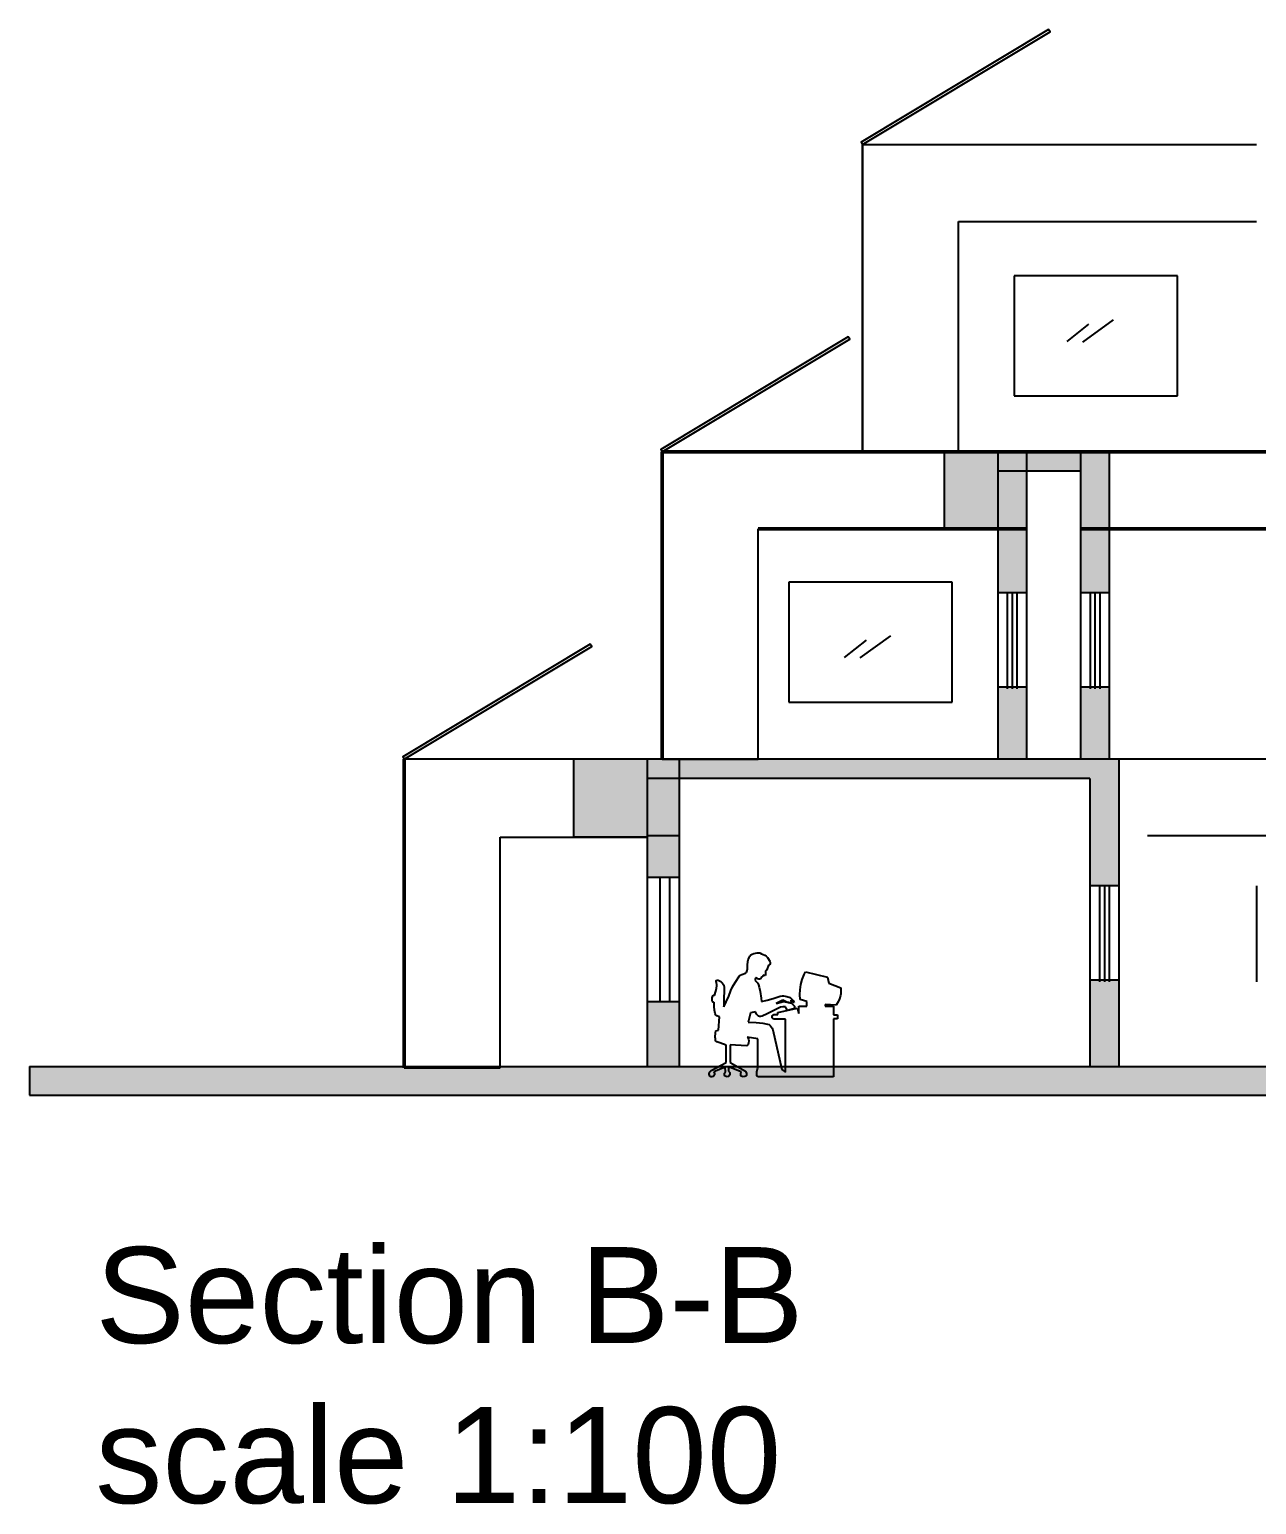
# Model space of a CAD drawing. Header units: inches. Extents: x -61 to 127, y 15 to 71.
# Drawn here: x -61.05 to -48.28, y 14.7 to 30.06 of the extents above; entities that cross this region are included whole.
import ezdxf

# ---------------------------------------------------------------- set-up
doc = ezdxf.new("R2010")
doc.units = ezdxf.units.IN
doc.header["$MEASUREMENT"] = 0
doc.layers.add('bo', color=7, linetype='Continuous')
doc.layers.add('Panel', color=150, linetype='Continuous')
doc.styles.get("Standard").update_dxf_attribs({"font": 'arial.ttf'})

# ---------------------------------------------------------------- blocks, each defined once
blk = doc.blocks.new('person-30')
at = {"color": 0, "linetype": 'ByBlock'}
for p, q in [((0.687, 1.241), (0.664, 1.203)), ((0.702, 1.257), (0.687, 1.241)), ((0.717, 1.267), (0.702, 1.257)), ((0.749, 1.282), (0.717, 1.267)), ((0.767, 1.289), (0.749, 1.282)), ((0.785, 1.291), (0.767, 1.289)), ((0.795, 1.291), (0.785, 1.291)), ((0.831, 1.284), (0.795, 1.291)), ((0.847, 1.277), (0.831, 1.284)), ((0.86, 1.269), (0.847, 1.277)), ((0.871, 1.257), (0.86, 1.269)), ((0.879, 1.243), (0.871, 1.257)), ((0.888, 1.219), (0.879, 1.243)), ((0.293, 1.094), (0.063, 1.038)), ((0.307, 1.064), (0.293, 1.094)), ((0.664, 1.203), (0.659, 1.19)), ((0.659, 1.19), (0.659, 1.178)), ((0.659, 1.178), (0.664, 1.169)), ((0.664, 1.169), (0.672, 1.164)), ((0.672, 1.164), (0.679, 1.162)), ((0.679, 1.162), (0.679, 1.162)), ((0.679, 1.162), (0.695, 1.115)), ((0.695, 1.115), (0.708, 1.104)), ((0.708, 1.104), (0.708, 1.06)), ((0.892, 1.2), (0.888, 1.219)), ((0.897, 1.162), (0.892, 1.2)), ((0.898, 1.125), (0.897, 1.162)), ((0.899, 1.107), (0.898, 1.125)), ((0.907, 1.086), (0.899, 1.107)), ((0.916, 1.079), (0.907, 1.086)), ((0.956, 1.066), (0.916, 1.079)), ((-0.075, 0.926), (-0.076, 0.895)), ((0.048, 0.975), (-0.075, 0.926)), ((0.063, 1.038), (0.048, 0.975)), ((0.326, 1.013), (0.307, 1.064)), ((0.34, 0.962), (0.326, 1.013)), ((0.344, 0.934), (0.34, 0.962)), ((0.347, 0.907), (0.344, 0.934)), ((0.708, 1.06), (0.713, 1.056)), ((0.713, 1.056), (0.721, 1.055)), ((0.721, 1.055), (0.732, 1.057)), ((0.732, 1.057), (0.735, 1.046)), ((0.735, 1.046), (0.738, 1.045)), ((0.738, 1.045), (0.744, 1.046)), ((0.744, 1.046), (0.744, 1.04)), ((0.744, 1.04), (0.748, 1.036)), ((0.748, 1.036), (0.754, 1.035)), ((0.754, 1.035), (0.756, 1.028)), ((0.756, 1.028), (0.76, 1.019)), ((0.76, 1.019), (0.763, 1.016)), ((0.763, 1.016), (0.77, 1.015)), ((0.774, 0.933), (0.764, 0.888)), ((0.77, 1.015), (0.783, 1.018)), ((0.782, 0.959), (0.774, 0.933)), ((0.789, 0.975), (0.782, 0.959)), ((0.783, 1.018), (0.805, 1.035)), ((0.81, 0.994), (0.789, 0.975)), ((0.805, 1.035), (0.812, 1.026)), ((0.815, 1.004), (0.81, 0.994)), ((0.812, 1.026), (0.816, 1.016)), ((0.817, 1.01), (0.815, 1.004)), ((0.816, 1.016), (0.817, 1.01)), ((0.973, 1.058), (0.956, 1.066)), ((0.981, 1.052), (0.973, 1.058)), ((1.026, 0.981), (0.981, 1.052)), ((1.051, 0.935), (1.026, 0.981)), ((1.069, 0.897), (1.051, 0.935)), ((1.144, 0.953), (1.139, 0.931)), ((1.139, 0.931), (1.139, 0.919)), ((1.149, 0.963), (1.144, 0.953)), ((1.161, 0.979), (1.149, 0.963)), ((1.174, 0.991), (1.161, 0.979)), ((1.189, 1), (1.174, 0.991)), ((1.202, 1.005), (1.189, 1)), ((1.216, 1.007), (1.202, 1.005)), ((1.215, 0.96), (1.218, 0.976)), ((1.215, 0.947), (1.215, 0.96)), ((1.219, 0.924), (1.215, 0.947)), ((1.22, 1.005), (1.216, 1.007)), ((1.218, 0.976), (1.222, 0.992)), ((1.226, 0.892), (1.219, 0.924)), ((1.222, 1), (1.22, 1.005)), ((1.222, 0.992), (1.222, 1)), ((-0.076, 0.895), (-0.074, 0.864)), ((-0.074, 0.864), (-0.071, 0.847)), ((-0.071, 0.847), (-0.062, 0.813)), ((-0.062, 0.813), (-0.049, 0.782)), ((-0.049, 0.782), (-0.03, 0.751)), ((0.279, 0.784), (0.349, 0.805)), ((0.279, 0.737), (0.279, 0.784)), ((0.35, 0.856), (0.347, 0.907)), ((0.349, 0.805), (0.35, 0.856)), ((0.42, 0.796), (0.409, 0.773)), ((0.409, 0.773), (0.412, 0.772)), ((0.412, 0.772), (0.42, 0.775)), ((0.452, 0.827), (0.42, 0.796)), ((0.42, 0.775), (0.446, 0.799)), ((0.521, 0.784), (0.437, 0.767)), ((0.446, 0.799), (0.441, 0.769)), ((0.441, 0.769), (0.486, 0.777)), ((0.488, 0.836), (0.452, 0.827)), ((0.486, 0.777), (0.513, 0.79)), ((0.522, 0.844), (0.488, 0.836)), ((0.513, 0.79), (0.527, 0.798)), ((0.597, 0.763), (0.521, 0.784)), ((0.536, 0.844), (0.522, 0.844)), ((0.527, 0.798), (0.536, 0.796)), ((0.556, 0.84), (0.536, 0.844)), ((0.536, 0.796), (0.577, 0.775)), ((0.629, 0.815), (0.556, 0.84)), ((0.577, 0.775), (0.597, 0.763)), ((0.692, 0.798), (0.629, 0.815)), ((0.752, 0.784), (0.692, 0.798)), ((0.755, 0.817), (0.752, 0.784)), ((0.764, 0.888), (0.755, 0.817)), ((1.092, 0.839), (1.069, 0.897)), ((1.117, 0.78), (1.092, 0.839)), ((1.143, 0.73), (1.117, 0.78)), ((1.139, 0.919), (1.143, 0.791)), ((1.143, 0.791), (1.143, 0.73)), ((1.24, 0.846), (1.226, 0.892)), ((1.247, 0.85), (1.24, 0.846)), ((1.242, 0.777), (1.249, 0.774)), ((1.242, 0.774), (1.242, 0.777)), ((1.243, 0.733), (1.242, 0.774)), ((1.25, 0.85), (1.247, 0.85)), ((1.249, 0.774), (1.252, 0.774)), ((1.255, 0.849), (1.25, 0.85)), ((1.252, 0.774), (1.257, 0.776)), ((1.259, 0.842), (1.255, 0.849)), ((1.257, 0.776), (1.261, 0.782)), ((1.263, 0.821), (1.259, 0.842)), ((1.261, 0.782), (1.263, 0.796)), ((1.263, 0.796), (1.263, 0.821)), ((-0.04, 0.645), (-0.04, 0.603)), ((0, 0.645), (-0.04, 0.645)), ((-0.03, 0.751), (-0.026, 0.744)), ((-0.026, 0.744), (0.086, 0.752)), ((0, 0.737), (0, 0.645)), ((0.086, 0.737), (0, 0.737)), ((0.086, 0.752), (0.086, 0.737)), ((0.362, 0.737), (0.279, 0.737)), ((0.362, 0.66), (0.362, 0.737)), ((0.379, 0.715), (0.362, 0.66)), ((0.579, 0.668), (0.379, 0.715)), ((0.408, 0.737), (0.407, 0.71)), ((0.407, 0.71), (0.48, 0.691)), ((0.437, 0.767), (0.408, 0.737)), ((0.48, 0.691), (0.494, 0.713)), ((0.494, 0.713), (0.502, 0.73)), ((0.502, 0.73), (0.528, 0.728)), ((0.528, 0.728), (0.551, 0.724)), ((0.551, 0.724), (0.574, 0.715)), ((0.574, 0.715), (0.69, 0.656)), ((0.579, 0.648), (0.579, 0.668)), ((0.621, 0.648), (0.579, 0.648)), ((0.628, 0.645), (0.621, 0.648)), ((0.635, 0.637), (0.628, 0.645)), ((0.638, 0.626), (0.635, 0.637)), ((0.638, 0.614), (0.638, 0.626)), ((0.69, 0.656), (0.744, 0.631)), ((0.744, 0.631), (0.762, 0.628)), ((0.762, 0.628), (0.77, 0.628)), ((0.77, 0.628), (0.781, 0.631)), ((0.781, 0.631), (0.79, 0.638)), ((0.79, 0.638), (0.801, 0.651)), ((0.801, 0.651), (0.812, 0.675)), ((0.812, 0.675), (0.813, 0.676)), ((0.813, 0.676), (0.865, 0.666)), ((0.865, 0.666), (0.891, 0.569)), ((1.189, 0.625), (1.2, 0.626)), ((1.199, 0.485), (1.189, 0.625)), ((1.2, 0.626), (1.214, 0.633)), ((1.214, 0.633), (1.225, 0.643)), ((1.225, 0.643), (1.234, 0.66)), ((1.234, 0.66), (1.238, 0.677)), ((1.238, 0.677), (1.241, 0.695)), ((1.241, 0.695), (1.243, 0.733)), ((-0.04, 0.603), (0, 0.603)), ((0, 0.603), (0, 0)), ((0.5, 0.047), (0.502, 0.6)), ((0.502, 0.6), (0.62, 0.6)), ((0.631, 0.49), (0.54, 0.075)), ((0.62, 0.6), (0.629, 0.603)), ((0.629, 0.603), (0.636, 0.61)), ((0.641, 0.507), (0.631, 0.49)), ((0.636, 0.61), (0.638, 0.614)), ((0.662, 0.535), (0.641, 0.507)), ((0.672, 0.543), (0.662, 0.535)), ((0.687, 0.548), (0.672, 0.543)), ((0.735, 0.557), (0.687, 0.548)), ((0.806, 0.564), (0.735, 0.557)), ((0.891, 0.569), (0.806, 0.564)), ((1.225, 0.48), (1.199, 0.485)), ((1.228, 0.457), (1.225, 0.48)), ((0.789, 0.396), (0.899, 0.413)), ((0.789, 0.092), (0.789, 0.396)), ((0.886, 0.39), (0.884, 0.374)), ((0.884, 0.374), (0.886, 0.352)), ((0.891, 0.402), (0.886, 0.39)), ((0.886, 0.352), (0.891, 0.337)), ((0.899, 0.413), (0.891, 0.402)), ((0.891, 0.337), (0.898, 0.328)), ((0.898, 0.328), (0.907, 0.323)), ((0.907, 0.323), (1.076, 0.331)), ((1.076, 0.331), (1.076, 0.148)), ((1.117, 0.148), (1.118, 0.329)), ((1.118, 0.329), (1.186, 0.352)), ((1.186, 0.352), (1.217, 0.365)), ((1.217, 0.365), (1.225, 0.371)), ((1.225, 0.371), (1.229, 0.38)), ((1.232, 0.412), (1.228, 0.457)), ((1.229, 0.38), (1.231, 0.394)), ((1.231, 0.394), (1.232, 0.412)), ((0, 0), (0.789, 0)), ((0.54, 0.075), (0.5, 0.047)), ((0.791, 0.083), (0.789, 0.092)), ((0.789, 0), (0.795, 0.007)), ((0.798, 0.051), (0.791, 0.083)), ((0.795, 0.007), (0.798, 0.017)), ((0.8, 0.031), (0.798, 0.051)), ((0.798, 0.017), (0.8, 0.031)), ((0.908, 0.035), (0.906, 0.024)), ((0.906, 0.024), (0.908, 0.013)), ((0.918, 0.057), (0.908, 0.035)), ((0.908, 0.013), (0.915, 0.006)), ((0.915, 0.006), (0.924, 0.002)), ((1.076, 0.148), (0.918, 0.057)), ((0.924, 0.002), (0.941, 0)), ((0.941, 0), (0.952, 0.002)), ((0.952, 0.002), (0.961, 0.007)), ((0.961, 0.007), (0.967, 0.016)), ((0.962, 0.052), (1.093, 0.103)), ((0.966, 0.031), (0.962, 0.052)), ((0.967, 0.016), (0.966, 0.031)), ((1.082, 0.043), (1.08, 0.033)), ((1.08, 0.033), (1.08, 0.027)), ((1.08, 0.027), (1.083, 0.015)), ((1.087, 0.051), (1.082, 0.043)), ((1.083, 0.015), (1.09, 0.006)), ((1.094, 0.058), (1.087, 0.051)), ((1.09, 0.006), (1.094, 0.003)), ((1.093, 0.103), (1.094, 0.058)), ((1.094, 0.003), (1.107, 0)), ((1.107, 0), (1.12, 0.002)), ((1.275, 0.067), (1.117, 0.148)), ((1.12, 0.002), (1.128, 0.006)), ((1.124, 0.052), (1.128, 0.101)), ((1.125, 0.052), (1.124, 0.052)), ((1.135, 0.039), (1.125, 0.052)), ((1.128, 0.101), (1.246, 0.052)), ((1.128, 0.006), (1.132, 0.01)), ((1.132, 0.01), (1.137, 0.019)), ((1.137, 0.029), (1.135, 0.039)), ((1.137, 0.019), (1.137, 0.029)), ((1.241, 0.035), (1.24, 0.025)), ((1.24, 0.025), (1.241, 0.019)), ((1.246, 0.052), (1.241, 0.035)), ((1.241, 0.019), (1.246, 0.009)), ((1.246, 0.009), (1.256, 0.002)), ((1.256, 0.002), (1.267, 0)), ((1.267, 0), (1.277, 0.001)), ((1.289, 0.052), (1.275, 0.067)), ((1.277, 0.001), (1.287, 0.006)), ((1.287, 0.006), (1.293, 0.015)), ((1.295, 0.04), (1.289, 0.052)), ((1.293, 0.015), (1.296, 0.026)), ((1.296, 0.033), (1.295, 0.04)), ((1.296, 0.026), (1.296, 0.033))]:
    blk.add_line(p, q, dxfattribs=at)

msp = doc.modelspace()

# ---------------------------------------------------------------- hatches: boundary and pattern name
h = msp.add_hatch(color=256)
h.paths.add_polyline_path([(-50.97095, 25.6653), (-51.52437, 25.6653), (-51.52437, 24.8653), (-50.97095, 24.8653)])
h.paths.add_polyline_path([(-55.38625, 22.4653), (-55.38625, 21.65162), (-54.62207, 21.65162), (-54.62207, 22.4653)])
h = msp.add_hatch(color=256)
h.paths.add_polyline_path([(-50.97095, 22.4653), (-50.67095, 22.4653), (-50.67095, 23.21583), (-50.97095, 23.21583)])
h.paths.add_polyline_path([(-50.1087, 22.4653), (-49.8087, 22.4653), (-49.8087, 23.21583), (-50.1087, 23.21583)])
h.paths.add_polyline_path([(-50.1087, 24.1984), (-49.8087, 24.1984), (-49.8087, 24.8653), (-50.1087, 24.8653)])
h.paths.add_polyline_path([(-50.67095, 24.8653), (-50.97095, 24.8653), (-50.97095, 24.1984), (-50.67095, 24.1984)])
h.paths.add_polyline_path([(-50.67095, 25.4653), (-50.97095, 25.4653), (-50.97095, 24.8653), (-50.67095, 24.8653)])
h.paths.add_polyline_path([(-50.1087, 24.8653), (-49.8087, 24.8653), (-49.8087, 25.6653), (-50.1087, 25.6653)])
h = msp.add_hatch(color=256)
h.paths.add_polyline_path([(-50.97095, 25.6653), (-50.97095, 25.4653), (-50.67095, 25.4653), (-50.67095, 25.6653)])
h.paths.add_polyline_path([(-50.1087, 25.4653), (-50.1087, 25.6653), (-50.67095, 25.6653), (-50.67095, 25.4653)])
h = msp.add_hatch(color=256)
h.paths.add_polyline_path([(-54.28771, 19.9377), (-54.62207, 19.9377), (-54.62207, 19.2653), (-54.28771, 19.2653)])
h.paths.add_polyline_path([(-54.28771, 21.6653), (-54.62207, 21.6653), (-54.62207, 21.2377), (-54.28771, 21.2377)])
h.paths.add_polyline_path([(-54.28771, 22.2653), (-54.62207, 22.2653), (-54.62207, 21.6653), (-54.28771, 21.6653)])
h.paths.add_polyline_path([(-54.28771, 22.4653), (-54.46449, 22.4653), (-54.62207, 22.4653), (-54.62207, 22.2653), (-54.28771, 22.2653)])
h.paths.add_polyline_path([(-49.71057, 22.4653), (-54.28771, 22.4653), (-54.28771, 22.2653), (-50.01057, 22.2653), (-50.01057, 21.14498), (-49.71057, 21.14498)])
for points in [[(-50.01057, 19.2653), (-49.71057, 19.2653), (-49.71057, 20.1624), (-50.01057, 20.1624)], [(-21.86374, 18.9653), (-21.86374, 19.2653), (-61.05258, 19.2653), (-61.05258, 18.9653)]]:
    msp.add_hatch(color=256).paths.add_polyline_path(points)

# ---------------------------------------------------------------- linework, layer by layer
for p, q in [((-52.37778, 28.8653), (-52.37778, 25.6653)), ((-52.37778, 25.6653), (-52.37778, 28.8653)), ((-52.37778, 28.8653), (-48.2762, 28.8653)), ((-51.37778, 25.6653), (-51.37778, 28.0653)), ((-51.37778, 28.0653), (-48.2762, 28.0653)), ((-50.79888, 27.49766), (-50.79888, 26.24766)), ((-49.09888, 27.49766), (-50.79888, 27.49766)), ((-49.09888, 26.24766), (-49.09888, 27.49766)), ((-49.76889, 27.0395), (-50.08905, 26.80973)), ((-50.02481, 26.99511), (-50.25112, 26.81434)), ((-50.79888, 26.24766), (-49.09888, 26.24766)), ((-51.52437, 24.8653), (-51.52437, 25.6653)), ((-50.97095, 25.6653), (-50.97095, 22.4653)), ((-50.67095, 25.6653), (-50.67095, 22.4653)), ((-50.1087, 25.6653), (-50.1087, 22.4653)), ((-49.8087, 25.6653), (-49.8087, 22.4653)), ((-50.1087, 25.4653), (-50.97095, 25.4653)), ((-53.46449, 22.4653), (-53.46449, 24.8653)), ((-50.97095, 24.8653), (-51.52437, 24.8653)), ((-53.14678, 24.30795), (-53.14678, 23.05795)), ((-51.44678, 24.30795), (-53.14678, 24.30795)), ((-51.44678, 23.05795), (-51.44678, 24.30795)), ((-50.67095, 24.1984), (-50.97095, 24.1984)), ((-50.87095, 24.1984), (-50.87095, 23.1984)), ((-50.82095, 24.1984), (-50.82095, 23.1984)), ((-50.77095, 24.1984), (-50.77095, 23.1984)), ((-49.8087, 24.1984), (-50.1087, 24.1984)), ((-50.0087, 24.1984), (-50.0087, 23.1984)), ((-49.9587, 24.1984), (-49.9587, 23.1984)), ((-49.9087, 24.1984), (-49.9087, 23.1984)), ((-52.34196, 23.70619), (-52.56826, 23.52542)), ((-52.08604, 23.75057), (-52.4062, 23.5208)), ((-50.67095, 23.21583), (-50.97095, 23.21583)), ((-49.8087, 23.21583), (-50.1087, 23.21583)), ((-53.14678, 23.05795), (-51.44678, 23.05795)), ((-26.0303, 22.4653), (-57.15044, 22.4653)), ((-55.38625, 21.65162), (-55.38625, 22.4653)), ((-54.62207, 22.4653), (-54.62207, 19.2653)), ((-54.26449, 22.4653), (-54.46449, 22.4653)), ((-54.46449, 22.4653), (-53.46449, 22.4653)), ((-54.28771, 22.4653), (-54.28771, 19.2653)), ((-49.71057, 22.4653), (-49.71057, 19.2653)), ((-50.01057, 22.2653), (-54.62207, 22.2653)), ((-50.01057, 22.2653), (-50.01057, 19.2653)), ((-54.28771, 21.6653), (-54.62207, 21.6653)), ((-43.24957, 21.6653), (-49.41057, 21.6653)), ((-56.15044, 21.65162), (-54.62207, 21.65162)), ((-56.15044, 19.25162), (-56.15044, 21.65162)), ((-54.62207, 21.65162), (-55.38625, 21.65162)), ((-54.62207, 21.2377), (-54.28771, 21.2377)), ((-54.48771, 21.2377), (-54.48771, 19.9377)), ((-54.38771, 21.2377), (-54.38771, 19.9377)), ((-49.71057, 21.14498), (-50.01057, 21.14498)), ((-49.91057, 21.14498), (-49.91057, 20.14498)), ((-49.86057, 21.14498), (-49.86057, 20.14498)), ((-49.81057, 21.14498), (-49.81057, 20.14498)), ((-48.2762, 21.14498), (-48.2762, 20.14498)), ((-49.71057, 20.1624), (-50.01057, 20.1624)), ((-54.28771, 19.9377), (-54.62207, 19.9377)), ((-61.05258, 19.2653), (-21.86374, 19.2653)), ((-61.05258, 19.2653), (-61.05258, 18.9653)), ((-57.15044, 19.25162), (-56.15044, 19.25162)), ((-61.05258, 18.9653), (-21.86374, 18.9653))]:
    msp.add_line(p, q)
at = {"lineweight": 50}
for p, q in [((-54.46449, 22.4653), (-54.46449, 25.6653)), ((-54.46449, 25.6653), (-52.37778, 25.6653)), ((-54.06449, 25.6653), (-54.26449, 25.6653)), ((-28.62091, 25.6653), (-52.37778, 25.6653)), ((-53.46449, 24.8653), (-50.97095, 24.8653)), ((-50.67095, 24.8653), (-52.37778, 24.8653)), ((-34.8253, 24.8653), (-50.1087, 24.8653)), ((-57.15044, 19.25162), (-57.15044, 22.4653))]:
    msp.add_line(p, q, dxfattribs=at)
at = {"layer": 'Panel'}
for points in [[(-52.37778, 28.8653), (-50.42516, 30.03856), (-50.44061, 30.06427), (-52.39324, 28.89101)], [(-54.46449, 25.6653), (-52.51186, 26.83856), (-52.52731, 26.86427), (-54.47994, 25.69101)], [(-57.15044, 22.4653), (-55.19781, 23.63856), (-55.21326, 23.66427), (-57.16589, 22.49101)]]:
    msp.add_lwpolyline(points, close=True, dxfattribs=at)

# ---------------------------------------------------------------- block references
at = {"xscale": -1}
msp.add_blockref('person-30', (-52.67992, 19.15749), dxfattribs=at)

# ---------------------------------------------------------------- texts
at = {"layer": 'bo', "insert": (-60.36742, 17.38407), "char_height": 1, "attachment_point": 1}
msp.add_mtext_dynamic_manual_height_columns('Section B-B ^Jscale 1:100', width=41.6090494, gutter_width=1, heights=[0], dxfattribs=at)

doc.saveas('drawing.dxf')
